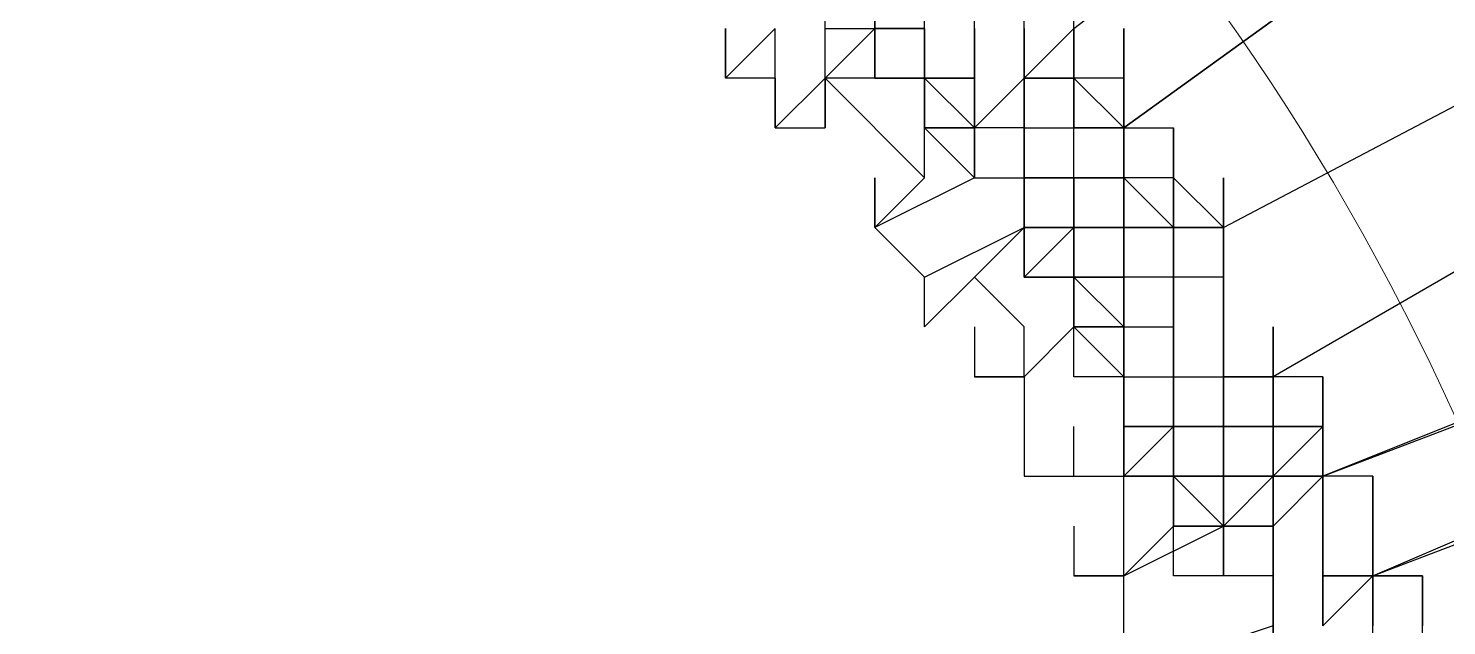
# Model space of a CAD drawing. Header units: inches. Extents: x 3324238 to 135265466, y -1036581 to 20094598.
# Drawn here: x 3353512.625 to 3353514.92, y -519253.202 to -519252.235 of the extents above; entities that cross this region are included whole.
import ezdxf

# ---------------------------------------------------------------- set-up
doc = ezdxf.new("R2010")
doc.units = ezdxf.units.IN
doc.header["$MEASUREMENT"] = 0
doc.layers.add('PDF_Geometry', color=7, linetype='Continuous')

msp = doc.modelspace()

# ---------------------------------------------------------------- linework, layer by layer
at = {"layer": 'PDF_Geometry', "color": 32, "lineweight": 13, "true_color": 0xdd6e00}
for points in [[(3353522.7765, -519332.0817), (3353522.7765, -519254.4915, 1.00015), (3353499.8943, -519254.4915)], [(3353517.2977, -519332.0817), (3353517.2977, -519254.4915, 1.002038), (3353505.3731, -519254.4915), (3353505.3731, -519332.0817)], [(3353516.8143, -519332.0817), (3353516.8143, -519254.4915, 1.000988), (3353505.8566, -519254.4915), (3353505.8566, -519332.0817)]]:
    msp.add_lwpolyline(points, format="xyb", dxfattribs=at)
at = {"layer": 'PDF_Geometry', "lineweight": 25}
for points in [[(3353515.928, -519251.1075), (3353515.928, -519251.0269), (3353515.928, -519251.1075), (3353515.928, -519251.1881), (3353515.928, -519251.2686), (3353515.928, -519251.1881), (3353515.928, -519251.2686), (3353515.928, -519251.3492), (3353515.8474, -519251.3492), (3353514.3971, -519252.3966), (3353514.3971, -519252.4772), (3353514.3971, -519252.3966), (3353514.3971, -519252.4772), (3353514.3971, -519252.5578), (3353514.3971, -519252.6384), (3353514.3971, -519252.7189), (3353514.4777, -519252.7189), (3353514.4777, -519252.7995), (3353514.4777, -519252.8801), (3353514.4777, -519252.7995)], [(3353514.3166, -519252.6384), (3353514.3971, -519252.6384), (3353514.3971, -519252.7189), (3353514.3971, -519252.6384), (3353514.3971, -519252.5578), (3353514.3971, -519252.4772), (3353514.3971, -519252.3966), (3353514.3971, -519252.3161), (3353514.3971, -519252.3966), (3353514.3971, -519252.3161), (3353514.3971, -519252.3966), (3353514.3971, -519252.3161), (3353514.3971, -519252.3966), (3353514.3971, -519252.3161), (3353514.3971, -519252.3966), (3353514.3166, -519252.3966), (3353514.3971, -519252.3966), (3353514.3971, -519252.3161), (3353514.3166, -519252.3161), (3353514.3166, -519252.2355), (3353515.6863, -519251.1881)], [(3353514.4777, -519252.4772), (3353514.4777, -519252.5578), (3353514.5583, -519252.5578), (3353514.5583, -519252.6384), (3353514.5583, -519252.5578), (3353514.4777, -519252.5578), (3353514.3971, -519252.5578), (3353514.3971, -519252.4772), (3353514.3971, -519252.5578), (3353514.3971, -519252.4772), (3353514.3971, -519252.3966), (3353515.8474, -519251.3492)], [(3353514.0748, -519252.4772), (3353513.9137, -519252.3161), (3353513.9137, -519252.2355), (3353513.9137, -519252.1549), (3353513.8331, -519252.1549), (3353513.8331, -519252.0743), (3353513.8331, -519251.9938), (3353513.8331, -519252.0743), (3353513.8331, -519252.1549), (3353513.8331, -519252.0743), (3353513.8331, -519251.9938), (3353513.8331, -519252.0743), (3353513.8331, -519251.9938), (3353513.8331, -519251.9132), (3353513.8331, -519251.8326), (3353513.7526, -519251.8326), (3353513.7526, -519251.7521), (3353513.7526, -519251.6715), (3353513.7526, -519251.7521)], [(3353516.3308, -519252.3161), (3353514.7194, -519252.9606), (3353514.7194, -519252.8801), (3353514.7194, -519252.7995), (3353514.6388, -519252.7995), (3353514.6388, -519252.8801), (3353514.6388, -519252.7995), (3353514.6388, -519252.8801), (3353514.6388, -519252.9606), (3353514.6388, -519253.0412), (3353514.6388, -519253.1218), (3353514.6388, -519253.2024), (3353514.6388, -519253.1218), (3353514.5583, -519253.1218), (3353514.5583, -519253.0412), (3353514.5583, -519252.9606), (3353514.5583, -519253.0412), (3353514.5583, -519252.9606), (3353514.4777, -519252.9606), (3353514.4777, -519252.8801), (3353514.4777, -519252.9606), (3353514.4777, -519253.0412), (3353514.4777, -519252.9606), (3353514.4777, -519252.8801), (3353514.3971, -519252.8801), (3353514.3971, -519252.7995), (3353514.4777, -519252.7995), (3353514.4777, -519252.7189), (3353514.4777, -519252.6384), (3353514.4777, -519252.7189), (3353514.4777, -519252.6384), (3353514.4777, -519252.5578), (3353514.5583, -519252.5578), (3353516.0891, -519251.7521)], [(3353516.2503, -519251.8326), (3353516.1697, -519251.9132), (3353514.6389, -519252.7995)], [(3353513.9943, -519252.3161), (3353513.9943, -519252.2355), (3353513.9943, -519252.3161), (3353513.9943, -519252.2355), (3353513.9943, -519252.1549), (3353513.9943, -519252.0743), (3353513.9943, -519252.1549), (3353513.9943, -519252.0743), (3353513.9943, -519251.9938), (3353513.9943, -519252.0743), (3353513.9943, -519252.1549), (3353513.9137, -519252.1549), (3353513.9137, -519252.0743), (3353513.9137, -519251.9938), (3353513.9137, -519252.0743), (3353513.8331, -519252.0743), (3353513.8331, -519252.1549)], [(3353513.9137, -519252.2355), (3353513.9943, -519252.2355), (3353514.0748, -519252.2355), (3353514.0748, -519252.3161), (3353514.0748, -519252.2355), (3353514.0748, -519252.3161), (3353514.0748, -519252.2355), (3353514.0748, -519252.3161), (3353514.0748, -519252.2355), (3353514.0748, -519252.1549), (3353514.0748, -519252.0743), (3353514.0748, -519251.9938), (3353514.0748, -519252.0743), (3353514.0748, -519251.9938), (3353514.0748, -519252.0743), (3353514.0748, -519252.1549), (3353514.1554, -519252.1549), (3353514.1554, -519252.0743), (3353514.1554, -519252.1549), (3353514.1554, -519252.0743)], [(3353514.1554, -519252.2355), (3353514.1554, -519252.1549), (3353514.1554, -519252.0743)], [(3353514.1554, -519252.7189), (3353514.1554, -519252.7995), (3353514.236, -519252.7995), (3353514.236, -519252.7189), (3353514.1554, -519252.6384), (3353514.0748, -519252.7189), (3353514.0748, -519252.6384), (3353513.9943, -519252.5578), (3353513.9943, -519252.4772), (3353513.9943, -519252.5578), (3353514.0748, -519252.4772), (3353514.0748, -519252.3966), (3353514.0748, -519252.3161), (3353514.0748, -519252.2355), (3353514.0748, -519252.3161), (3353514.0748, -519252.2355), (3353514.0748, -519252.3161), (3353514.0748, -519252.2355), (3353513.9943, -519252.2355), (3353513.9943, -519252.1549)], [(3353513.9943, -519252.2355), (3353513.9943, -519252.1549)], [(3353513.9943, -519252.1549), (3353513.9943, -519252.2355), (3353513.9943, -519252.3161), (3353514.0748, -519252.3161), (3353514.0748, -519252.3966), (3353514.0748, -519252.3161), (3353513.9943, -519252.3161), (3353513.9943, -519252.2355), (3353513.9943, -519252.3161), (3353514.0748, -519252.3161), (3353514.0748, -519252.2355), (3353514.0748, -519252.3161), (3353514.0748, -519252.2355), (3353514.0748, -519252.3161), (3353514.0748, -519252.2355)], [(3353513.9943, -519252.2355), (3353513.9943, -519252.1549)], [(3353514.0748, -519252.3161), (3353514.0748, -519252.3966), (3353514.0748, -519252.3161), (3353514.0748, -519252.2355), (3353514.0748, -519252.1549)], [(3353514.1554, -519252.2355), (3353514.1554, -519252.1549)], [(3353514.236, -519252.2355), (3353514.236, -519252.1549)], [(3353514.236, -519252.2355), (3353514.236, -519252.1549)], [(3353514.236, -519252.2355), (3353514.236, -519252.1549)], [(3353514.236, -519252.2355), (3353514.236, -519252.1549)], [(3353514.3166, -519252.2355), (3353514.3166, -519252.3161), (3353514.3166, -519252.2355), (3353514.3166, -519252.3161), (3353514.3166, -519252.2355), (3353514.3166, -519252.1549)], [(3353514.3166, -519252.2355), (3353514.3166, -519252.1549)], [(3353513.7526, -519252.3161), (3353513.7526, -519252.2355)], [(3353513.9943, -519252.2355), (3353513.9943, -519252.3161), (3353513.9943, -519252.2355), (3353513.9943, -519252.3161), (3353513.9137, -519252.3161), (3353513.8331, -519252.3966), (3353513.8331, -519252.3161), (3353513.7526, -519252.3161), (3353513.8331, -519252.2355)], [(3353513.7526, -519252.2355), (3353513.7526, -519252.3161)], [(3353513.7526, -519252.3161), (3353513.7526, -519252.2355)], [(3353513.7526, -519252.3161), (3353513.7526, -519252.2355)], [(3353513.8331, -519252.3161), (3353513.8331, -519252.2355)], [(3353513.8331, -519252.3161), (3353513.8331, -519252.2355)], [(3353513.9137, -519252.3161), (3353513.9943, -519252.2355)], [(3353513.9943, -519252.2355), (3353513.9943, -519252.3161), (3353513.9943, -519252.2355)], [(3353513.9943, -519252.2355), (3353513.9943, -519252.3161), (3353513.9943, -519252.2355), (3353513.9943, -519252.3161), (3353513.9943, -519252.2355)], [(3353513.9943, -519252.2355), (3353513.9943, -519252.3161), (3353514.0748, -519252.3161), (3353514.0748, -519252.3966), (3353514.0748, -519252.3161), (3353513.9943, -519252.3161), (3353513.9943, -519252.2355), (3353513.9943, -519252.3161), (3353514.0748, -519252.3161), (3353514.0748, -519252.2355), (3353514.0748, -519252.3161), (3353514.1554, -519252.3161), (3353514.1554, -519252.3966), (3353514.1554, -519252.3161), (3353514.1554, -519252.3966), (3353514.1554, -519252.4772), (3353514.236, -519252.4772), (3353514.3166, -519252.4772), (3353514.3166, -519252.5578), (3353514.3166, -519252.4772), (3353514.3166, -519252.5578), (3353514.3166, -519252.6384), (3353514.3166, -519252.5578), (3353514.3971, -519252.5578), (3353514.3971, -519252.4772), (3353514.3971, -519252.3966), (3353514.3971, -519252.4772), (3353514.3971, -519252.5578), (3353514.3971, -519252.4772), (3353514.3971, -519252.5578), (3353514.3971, -519252.6384), (3353514.3166, -519252.6384), (3353514.3166, -519252.7189), (3353514.3166, -519252.6384), (3353514.3166, -519252.5578), (3353514.236, -519252.6384), (3353514.236, -519252.5578), (3353514.3166, -519252.5578), (3353514.3166, -519252.6384), (3353514.3166, -519252.5578), (3353514.3166, -519252.6384), (3353514.3166, -519252.7189), (3353514.3166, -519252.6384), (3353514.3166, -519252.5578), (3353514.3166, -519252.4772), (3353514.236, -519252.4772), (3353514.236, -519252.3966), (3353514.236, -519252.3161), (3353514.236, -519252.3966), (3353514.236, -519252.3161), (3353514.236, -519252.3966), (3353514.236, -519252.3161), (3353514.236, -519252.2355)], [(3353513.9943, -519252.2355), (3353514.0748, -519252.2355)], [(3353514.0748, -519252.2355), (3353514.0748, -519252.3161), (3353514.0748, -519252.2355)], [(3353514.0748, -519252.3161), (3353514.0748, -519252.2355)], [(3353514.0748, -519252.3161), (3353514.0748, -519252.2355)], [(3353514.0748, -519252.3161), (3353514.0748, -519252.2355)], [(3353514.0748, -519252.3161), (3353514.0748, -519252.2355)], [(3353514.1554, -519252.2355), (3353514.1554, -519252.3161), (3353514.1554, -519252.3966), (3353514.1554, -519252.3161), (3353514.1554, -519252.3966), (3353514.1554, -519252.3161), (3353514.1554, -519252.2355), (3353514.1554, -519252.3161), (3353514.1554, -519252.3966), (3353514.0748, -519252.3966), (3353514.0748, -519252.3161), (3353514.1554, -519252.3161), (3353514.1554, -519252.2355)], [(3353514.0748, -519252.2355), (3353514.0748, -519252.3161), (3353514.0748, -519252.3966), (3353514.0748, -519252.3161), (3353514.0748, -519252.3966), (3353514.0748, -519252.3161), (3353514.0748, -519252.3966), (3353514.0748, -519252.3161), (3353514.0748, -519252.3966), (3353514.1554, -519252.3966), (3353514.236, -519252.3161), (3353514.236, -519252.2355), (3353514.236, -519252.3161), (3353514.236, -519252.2355)], [(3353514.1554, -519252.2355), (3353514.1554, -519252.3161), (3353514.1554, -519252.2355), (3353514.1554, -519252.3161), (3353514.1554, -519252.2355), (3353514.1554, -519252.3161), (3353514.1554, -519252.2355), (3353514.1554, -519252.3161), (3353514.1554, -519252.2355), (3353514.1554, -519252.3161), (3353514.0748, -519252.3161), (3353514.0748, -519252.3966), (3353514.1554, -519252.3966), (3353514.0748, -519252.3161), (3353514.0748, -519252.2355)], [(3353514.0748, -519252.2355), (3353514.0748, -519252.3161)], [(3353514.0748, -519252.3161), (3353514.0748, -519252.2355)], [(3353514.0748, -519252.3161), (3353514.0748, -519252.2355)], [(3353514.0748, -519252.3161), (3353514.0748, -519252.2355)], [(3353514.0748, -519252.3161), (3353514.0748, -519252.2355)], [(3353514.0749, -519252.3161), (3353514.0749, -519252.2355)], [(3353514.0749, -519252.3161), (3353514.0749, -519252.2355)], [(3353514.236, -519252.7995), (3353514.3166, -519252.7189), (3353514.3166, -519252.6384), (3353514.3166, -519252.5578), (3353514.3166, -519252.6384), (3353514.3166, -519252.5578), (3353514.236, -519252.5578), (3353514.3166, -519252.5578), (3353514.3166, -519252.6384), (3353514.3971, -519252.6384), (3353514.3971, -519252.5578), (3353514.3971, -519252.4772), (3353514.3971, -519252.3966), (3353514.3166, -519252.3161), (3353514.236, -519252.3161), (3353514.236, -519252.2355), (3353514.236, -519252.3161), (3353514.236, -519252.3966), (3353514.236, -519252.3161), (3353514.236, -519252.3966), (3353514.1554, -519252.3966), (3353514.1554, -519252.3161), (3353514.1554, -519252.3966), (3353514.1554, -519252.3161), (3353514.1554, -519252.2355), (3353514.1554, -519252.3161), (3353514.1554, -519252.2355)], [(3353514.1554, -519252.2355), (3353514.1554, -519252.3161), (3353514.1554, -519252.2355)], [(3353514.1554, -519252.2355), (3353514.1554, -519252.3161), (3353514.1554, -519252.3966), (3353514.1554, -519252.3161), (3353514.1554, -519252.3966), (3353514.1554, -519252.3161), (3353514.1554, -519252.3966), (3353514.1554, -519252.3161), (3353514.1554, -519252.2355), (3353514.1554, -519252.3161), (3353514.1554, -519252.2355)], [(3353514.1554, -519252.4772), (3353514.236, -519252.4772), (3353514.236, -519252.3966), (3353514.236, -519252.3161), (3353514.236, -519252.2355)], [(3353514.1554, -519252.2355), (3353514.1554, -519252.3161), (3353514.1554, -519252.2355)], [(3353514.1554, -519252.3161), (3353514.1554, -519252.2355)], [(3353514.1554, -519252.3161), (3353514.1554, -519252.2355)], [(3353514.236, -519252.2355), (3353514.236, -519252.3161), (3353514.236, -519252.2355), (3353514.236, -519252.3161), (3353514.3166, -519252.3161), (3353514.3166, -519252.2355), (3353514.3166, -519252.3161), (3353514.3166, -519252.2355), (3353514.3166, -519252.3161), (3353514.3166, -519252.3966), (3353514.3166, -519252.3161), (3353514.3166, -519252.2355)], [(3353514.236, -519252.3161), (3353514.3166, -519252.2355), (3353514.236, -519252.3161)], [(3353514.236, -519252.2355), (3353514.236, -519252.3161), (3353514.236, -519252.2355), (3353514.236, -519252.3161), (3353514.236, -519252.2355)], [(3353514.236, -519252.3161), (3353514.236, -519252.2355)], [(3353514.3166, -519252.3161), (3353514.3166, -519252.2355)], [(3353514.3971, -519252.5578), (3353514.3971, -519252.6384), (3353514.3971, -519252.7189), (3353514.3971, -519252.6384), (3353514.3971, -519252.7189), (3353514.3971, -519252.7995), (3353514.3971, -519252.8801), (3353514.4777, -519252.8801), (3353514.4777, -519252.9606), (3353514.5583, -519252.9606), (3353514.4777, -519252.9606), (3353514.4777, -519252.8801), (3353514.4777, -519252.9606), (3353514.4777, -519252.8801), (3353514.4777, -519252.9606), (3353514.5583, -519252.9606), (3353514.5583, -519253.0412), (3353514.5583, -519252.9606), (3353514.5583, -519252.8801), (3353514.5583, -519252.7995), (3353514.5583, -519252.7189), (3353514.5583, -519252.6384), (3353514.5583, -519252.5578), (3353514.5583, -519252.4772), (3353514.5583, -519252.5578), (3353514.5583, -519252.6384), (3353514.4777, -519252.6384), (3353514.4777, -519252.5578), (3353514.4777, -519252.4772), (3353514.4777, -519252.5578), (3353514.4777, -519252.4772), (3353514.4777, -519252.3966), (3353514.4777, -519252.4772), (3353514.4777, -519252.5578), (3353514.4777, -519252.4772), (3353514.3971, -519252.4772), (3353514.3971, -519252.3966), (3353514.3971, -519252.4772), (3353514.3166, -519252.4772), (3353514.3166, -519252.3966), (3353514.3166, -519252.3161), (3353514.3166, -519252.2355)], [(3353514.3166, -519252.3161), (3353514.3166, -519252.2355)], [(3353513.8331, -519252.3966), (3353513.8331, -519252.3161)], [(3353513.8331, -519252.3161), (3353513.8331, -519252.3966), (3353513.9137, -519252.3966), (3353513.9137, -519252.3161)], [(3353513.8331, -519252.3966), (3353513.8331, -519252.3161)], [(3353513.9137, -519252.3966), (3353513.9137, -519252.3161)], [(3353513.9137, -519252.3161), (3353513.9137, -519252.3966)], [(3353514.236, -519252.3161), (3353514.236, -519252.3966), (3353514.236, -519252.3161), (3353514.236, -519252.3966), (3353514.236, -519252.3161), (3353514.1554, -519252.3966), (3353514.1554, -519252.4772), (3353513.9943, -519252.5578)], [(3353514.0749, -519252.3161), (3353513.9943, -519252.3161)], [(3353514.1554, -519252.3161), (3353514.0748, -519252.3161)], [(3353514.0748, -519252.3966), (3353514.0748, -519252.3161)], [(3353514.0748, -519252.3966), (3353514.1554, -519252.4772), (3353514.1554, -519252.3966), (3353514.1554, -519252.3161), (3353514.1554, -519252.3966), (3353514.1554, -519252.3161), (3353514.1554, -519252.3966)], [(3353514.0748, -519252.3966), (3353514.0748, -519252.3161)], [(3353514.0748, -519252.3966), (3353514.0748, -519252.3161)], [(3353514.0748, -519252.3161), (3353514.0748, -519252.3966)], [(3353514.0748, -519252.3966), (3353514.0748, -519252.3161)], [(3353514.0748, -519252.3161), (3353514.1554, -519252.3161)], [(3353514.1554, -519252.3161), (3353514.0748, -519252.3161)], [(3353514.1554, -519252.3966), (3353514.1554, -519252.3161)], [(3353514.1554, -519252.3966), (3353514.1554, -519252.3161)], [(3353514.1554, -519252.3966), (3353514.1554, -519252.3161)], [(3353514.1554, -519252.3966), (3353514.1554, -519252.3161)], [(3353514.1554, -519252.3966), (3353514.1554, -519252.3161)], [(3353514.1554, -519252.3966), (3353514.1554, -519252.3161)], [(3353514.1554, -519252.3966), (3353514.1554, -519252.3161)], [(3353514.1554, -519252.4772), (3353514.1554, -519252.3966), (3353514.1554, -519252.3161), (3353514.1554, -519252.3966)], [(3353514.3166, -519252.3161), (3353514.236, -519252.3161)], [(3353514.3166, -519252.4772), (3353514.3166, -519252.3966), (3353514.3166, -519252.3161)], [(3353514.3166, -519252.3966), (3353514.3166, -519252.3161)], [(3353514.3971, -519252.3966), (3353514.3971, -519252.3161)], [(3353514.3971, -519252.3966), (3353514.3971, -519252.4772), (3353514.3971, -519252.3966), (3353514.3971, -519252.3161)], [(3353514.3971, -519252.3161), (3353514.3971, -519252.3966), (3353514.3971, -519252.4772), (3353514.3971, -519252.5578), (3353514.3971, -519252.4772), (3353514.3971, -519252.5578), (3353514.3971, -519252.4772), (3353514.3971, -519252.5578), (3353514.3971, -519252.6384), (3353514.3971, -519252.5578), (3353514.3971, -519252.4772), (3353514.3971, -519252.3966)], [(3353514.3971, -519252.3966), (3353514.3971, -519252.3161)], [(3353514.3971, -519252.3966), (3353514.3971, -519252.3161)], [(3353514.5583, -519253.0412), (3353514.5583, -519252.9606), (3353514.5583, -519253.0412), (3353514.5583, -519252.9606), (3353514.5583, -519253.0412), (3353514.5583, -519253.1218), (3353514.5583, -519253.0412), (3353514.5583, -519252.9606), (3353514.5583, -519252.8801), (3353514.5583, -519252.9606), (3353514.5583, -519252.8801), (3353514.5583, -519252.7995), (3353514.5583, -519252.7189), (3353514.5583, -519252.7995), (3353514.5583, -519252.8801), (3353514.5583, -519252.9606), (3353514.5583, -519252.8801), (3353514.5583, -519252.9606), (3353514.5583, -519252.8801), (3353514.5583, -519252.9606), (3353514.5583, -519252.8801), (3353514.5583, -519252.7995), (3353514.5583, -519252.8801), (3353514.5583, -519252.9606), (3353514.5583, -519252.8801), (3353514.5583, -519252.9606), (3353514.5583, -519252.8801), (3353514.5583, -519252.7995), (3353514.5583, -519252.8801), (3353514.6388, -519252.8801), (3353514.6388, -519252.9606), (3353514.7194, -519252.9606), (3353516.4114, -519252.3161)], [(3353514.0748, -519252.3966), (3353514.1554, -519252.3966)], [(3353514.1554, -519252.3966), (3353514.0748, -519252.3966)], [(3353514.236, -519252.3966), (3353514.3166, -519252.3966)], [(3353514.236, -519252.3966), (3353514.3166, -519252.3966)], [(3353514.236, -519252.4772), (3353514.236, -519252.3966)], [(3353514.4777, -519252.6384), (3353514.3971, -519252.6384), (3353514.3971, -519252.5578), (3353514.3971, -519252.6384), (3353514.3166, -519252.6384), (3353514.3166, -519252.5578), (3353514.3166, -519252.4772), (3353514.3971, -519252.4772), (3353514.3971, -519252.3966), (3353514.3971, -519252.4772), (3353514.3971, -519252.5578), (3353514.3971, -519252.4772), (3353514.3971, -519252.3966), (3353514.4777, -519252.3966), (3353514.4777, -519252.4772), (3353514.4777, -519252.5578), (3353514.4777, -519252.4772), (3353514.4777, -519252.5578), (3353514.3971, -519252.5578), (3353514.4777, -519252.5578), (3353514.4777, -519252.4772), (3353514.4777, -519252.3966), (3353514.4777, -519252.4772), (3353514.4777, -519252.5578), (3353514.4777, -519252.4772), (3353514.4777, -519252.5578), (3353514.4777, -519252.6384), (3353514.4777, -519252.7189), (3353514.4777, -519252.6384), (3353514.4777, -519252.7189), (3353514.4777, -519252.7995), (3353514.4777, -519252.7189), (3353514.4777, -519252.6384), (3353514.4777, -519252.5578), (3353514.4777, -519252.4772)], [(3353514.3166, -519252.5578), (3353514.3166, -519252.4772), (3353514.3166, -519252.3966)], [(3353514.3166, -519252.4772), (3353514.3166, -519252.3966)], [(3353514.3166, -519252.4772), (3353514.3166, -519252.3966)], [(3353514.3971, -519252.4772), (3353514.3971, -519252.3966)], [(3353514.3971, -519252.4772), (3353514.3971, -519252.3966)], [(3353514.3971, -519252.4772), (3353514.3971, -519252.3966)], [(3353514.3971, -519252.4772), (3353514.3971, -519252.3966)], [(3353514.3971, -519252.4772), (3353514.3971, -519252.3966), (3353514.3971, -519252.4772)], [(3353514.4777, -519252.4772), (3353514.4777, -519252.3966)], [(3353514.4777, -519252.4772), (3353514.4777, -519252.3966)], [(3353514.4777, -519252.4772), (3353514.4777, -519252.3966)], [(3353514.8, -519253.1218), (3353516.492, -519252.3966), (3353516.492, -519252.4772)], [(3353513.9943, -519252.5578), (3353513.9943, -519252.4772)], [(3353513.9943, -519252.5578), (3353513.9943, -519252.4772)], [(3353514.1554, -519252.6384), (3353514.236, -519252.5578), (3353514.3166, -519252.5578), (3353514.3166, -519252.6384), (3353514.3166, -519252.7189), (3353514.3166, -519252.6384), (3353514.3166, -519252.5578), (3353514.3166, -519252.4772), (3353514.3166, -519252.5578), (3353514.3166, -519252.4772), (3353514.3166, -519252.5578), (3353514.3166, -519252.4772), (3353514.236, -519252.4772), (3353514.236, -519252.5578), (3353514.236, -519252.4772)], [(3353514.4777, -519252.4772), (3353514.3971, -519252.4772), (3353514.3971, -519252.5578), (3353514.3971, -519252.6384), (3353514.3166, -519252.6384), (3353514.3166, -519252.5578), (3353514.236, -519252.5578), (3353514.236, -519252.6384), (3353514.3166, -519252.6384), (3353514.3166, -519252.5578), (3353514.3971, -519252.5578)], [(3353514.236, -519252.5578), (3353514.236, -519252.4772)], [(3353514.3166, -519252.5578), (3353514.3166, -519252.4772)], [(3353514.3166, -519252.5578), (3353514.3166, -519252.4772)], [(3353514.3166, -519252.5578), (3353514.3166, -519252.4772)], [(3353514.3971, -519252.5578), (3353514.3971, -519252.4772)], [(3353514.4777, -519252.4772), (3353514.3971, -519252.4772)], [(3353514.3971, -519252.5578), (3353514.3971, -519252.4772)], [(3353514.3971, -519252.5578), (3353514.3971, -519252.4772)], [(3353514.4777, -519252.5578), (3353514.4777, -519252.4772)], [(3353514.4777, -519252.5578), (3353514.4777, -519252.4772)], [(3353514.4777, -519252.5578), (3353514.4777, -519252.4772)], [(3353514.4777, -519252.5578), (3353514.4777, -519252.4772)], [(3353514.4777, -519252.5578), (3353514.4777, -519252.4772)], [(3353514.4777, -519252.5578), (3353514.4777, -519252.4772)], [(3353514.4777, -519252.5578), (3353514.4777, -519252.4772)], [(3353514.4777, -519252.5578), (3353514.4777, -519252.4772)], [(3353514.4777, -519252.5578), (3353514.4777, -519252.4772)], [(3353514.4777, -519252.5578), (3353514.4777, -519252.4772)], [(3353514.4777, -519252.5578), (3353514.4777, -519252.4772)], [(3353514.4777, -519252.5578), (3353514.4777, -519252.4772)], [(3353514.8, -519253.1218), (3353516.492, -519252.4772)], [(3353514.0749, -519252.6383), (3353514.236, -519252.5578)], [(3353514.3166, -519253.0412), (3353514.3166, -519253.1218), (3353514.3971, -519253.1218), (3353514.3971, -519252.9606), (3353514.4777, -519252.9606), (3353514.4777, -519252.8801), (3353514.4777, -519252.9606), (3353514.3971, -519252.9606), (3353514.3971, -519252.8801), (3353514.3971, -519252.7995), (3353514.3971, -519252.7189), (3353514.3971, -519252.7995), (3353514.3166, -519252.7995), (3353514.3166, -519252.7189), (3353514.3166, -519252.6384), (3353514.3166, -519252.5578), (3353514.3166, -519252.6384), (3353514.236, -519252.6384)], [(3353514.3166, -519252.6383), (3353514.3166, -519252.7189), (3353514.3166, -519252.6384), (3353514.3166, -519252.7189), (3353514.3166, -519252.6384), (3353514.3971, -519252.7189), (3353514.3971, -519252.6384), (3353514.3971, -519252.5578), (3353514.3166, -519252.5578), (3353514.3971, -519252.5578), (3353514.3971, -519252.6384), (3353514.3971, -519252.7189), (3353514.4777, -519252.7189), (3353514.4777, -519252.7995), (3353514.4777, -519252.7189), (3353514.4777, -519252.7995), (3353514.4777, -519252.8801), (3353514.4777, -519252.9606), (3353514.4777, -519252.8801), (3353514.4777, -519252.9606), (3353514.4777, -519252.8801), (3353514.4777, -519252.7995), (3353514.5583, -519252.7995), (3353514.6388, -519252.7995), (3353514.6388, -519252.7189), (3353514.6388, -519252.7995), (3353514.6388, -519252.8801), (3353514.6388, -519252.9606), (3353514.6388, -519252.8801), (3353514.6388, -519252.9606), (3353514.6388, -519253.0412), (3353514.6388, -519253.1218), (3353514.6388, -519253.0412), (3353514.7194, -519252.9606), (3353514.7194, -519252.8801), (3353514.7194, -519252.9606), (3353514.7194, -519252.8801), (3353514.7194, -519252.9606), (3353514.7194, -519252.8801), (3353514.7194, -519252.7995), (3353514.7194, -519252.8801), (3353514.7194, -519252.9606), (3353514.7194, -519252.8801), (3353514.7194, -519252.9606), (3353514.7194, -519253.0412), (3353514.7194, -519253.1218), (3353514.7194, -519253.2024), (3353514.7194, -519253.1218), (3353514.7194, -519253.2024)], [(3353514.3166, -519252.6383), (3353514.3166, -519252.5578)], [(3353514.3166, -519252.6383), (3353514.3166, -519252.5578)], [(3353514.3166, -519252.7189), (3353514.3166, -519252.6384), (3353514.3166, -519252.5578), (3353514.3166, -519252.6384), (3353514.3166, -519252.7189), (3353514.3166, -519252.6384), (3353514.3166, -519252.7189), (3353514.3971, -519252.7995), (3353514.4777, -519252.7995), (3353514.4777, -519252.8801), (3353514.4777, -519252.9606), (3353514.4777, -519253.0412), (3353514.4777, -519252.9606), (3353514.4777, -519253.0412), (3353514.5583, -519253.0412), (3353514.5583, -519252.9606), (3353514.5583, -519253.0412), (3353514.5583, -519252.9606), (3353514.4777, -519252.9606), (3353514.5583, -519253.0412), (3353514.6388, -519253.0412), (3353514.6388, -519253.1218), (3353514.6388, -519253.2024)], [(3353514.4777, -519252.5578), (3353514.3971, -519252.5578)], [(3353514.3971, -519252.5578), (3353514.4777, -519252.5578)], [(3353514.3971, -519252.6383), (3353514.3971, -519252.5578)], [(3353514.4777, -519252.6384), (3353514.4777, -519252.5578), (3353514.4777, -519252.6384)], [(3353514.5583, -519252.5578), (3353514.5583, -519252.6384), (3353514.4777, -519252.6384)], [(3353514.5583, -519253.1218), (3353514.5583, -519253.0412), (3353514.5583, -519252.9606), (3353514.5583, -519253.0412), (3353514.5583, -519253.1218), (3353514.4777, -519253.1218), (3353514.4777, -519253.0412), (3353514.5583, -519253.0412), (3353514.5583, -519252.9606), (3353514.4777, -519252.9606), (3353514.4777, -519252.8801), (3353514.5583, -519252.8801), (3353514.6388, -519252.8801), (3353514.6388, -519252.9606), (3353514.6388, -519252.8801), (3353514.6388, -519252.9606), (3353514.5583, -519252.9606), (3353514.5583, -519252.8801), (3353514.5583, -519252.9606), (3353514.5583, -519252.8801), (3353514.5583, -519252.7995), (3353514.5583, -519252.7189), (3353514.5583, -519252.6384), (3353514.5583, -519252.5578), (3353514.5583, -519252.6384), (3353514.5583, -519252.5578), (3353514.5583, -519252.6384), (3353514.5583, -519252.7189), (3353514.5583, -519252.6384), (3353514.5583, -519252.7189), (3353514.5583, -519252.7995), (3353514.5583, -519252.7189), (3353514.5583, -519252.7995), (3353514.5583, -519252.8801), (3353514.4777, -519252.8801), (3353514.4777, -519252.7995), (3353514.4777, -519252.7189), (3353514.4777, -519252.6383)], [(3353514.4777, -519252.6384), (3353514.4777, -519252.5578)], [(3353514.4777, -519252.5578), (3353514.5583, -519252.5578)], [(3353514.5583, -519252.6383), (3353514.5583, -519252.5578)], [(3353514.5583, -519252.6383), (3353514.5583, -519252.5578)], [(3353514.5583, -519252.6384), (3353514.5583, -519252.5578)], [(3353514.5583, -519252.6384), (3353514.5583, -519252.5578)], [(3353514.5583, -519252.6384), (3353514.5583, -519252.5578)], [(3353514.3971, -519252.6383), (3353514.3166, -519252.6383)], [(3353514.3166, -519252.6384), (3353514.3971, -519252.6384), (3353514.3166, -519252.6384)], [(3353514.3971, -519252.7189), (3353514.3971, -519252.6383)], [(3353514.3971, -519252.7189), (3353514.3971, -519252.6383)], [(3353514.3971, -519252.7189), (3353514.3971, -519252.6383)], [(3353514.3971, -519252.7189), (3353514.3971, -519252.6383)], [(3353514.4777, -519252.6384), (3353514.3971, -519252.6384), (3353514.3971, -519252.7189)], [(3353514.3971, -519252.7189), (3353514.3971, -519252.6384)], [(3353514.5583, -519252.6383), (3353514.4777, -519252.6383)], [(3353514.4777, -519252.7995), (3353514.4777, -519252.7189), (3353514.4777, -519252.6383)], [(3353514.4777, -519252.7189), (3353514.4777, -519252.6384)], [(3353514.4777, -519252.7189), (3353514.4777, -519252.6384)], [(3353514.4777, -519252.6384), (3353514.4777, -519252.7189), (3353514.4777, -519252.6384)], [(3353514.4777, -519252.7995), (3353514.4777, -519252.7189), (3353514.4777, -519252.6384)], [(3353514.4777, -519252.7189), (3353514.4777, -519252.6384)], [(3353514.5583, -519252.7189), (3353514.5583, -519252.7995), (3353514.5583, -519252.7189), (3353514.5583, -519252.6383)], [(3353514.5583, -519252.7189), (3353514.5583, -519252.6383)], [(3353514.5583, -519252.6384), (3353514.5583, -519252.7189), (3353514.5583, -519252.7995), (3353514.5583, -519252.8801), (3353514.5583, -519252.7995), (3353514.5583, -519252.7189), (3353514.5583, -519252.7995), (3353514.5583, -519252.8801), (3353514.5583, -519252.7995), (3353514.6388, -519252.7995), (3353514.6388, -519252.7189), (3353514.6388, -519252.7995), (3353514.6388, -519252.8801), (3353514.7194, -519252.8801), (3353514.7194, -519252.7995), (3353514.7194, -519252.8801)], [(3353514.5583, -519252.7189), (3353514.5583, -519252.6384)], [(3353514.5583, -519252.7189), (3353514.5583, -519252.6384)], [(3353514.5583, -519252.7189), (3353514.5583, -519252.6384)], [(3353514.5583, -519252.7189), (3353514.5583, -519252.6384)], [(3353514.5583, -519252.6384), (3353514.5583, -519252.7189), (3353514.5583, -519252.6384)], [(3353514.3971, -519252.7189), (3353514.3166, -519252.7189), (3353514.3971, -519252.7189)], [(3353514.6388, -519252.7189), (3353514.6388, -519252.7995), (3353514.6388, -519252.8801), (3353514.6388, -519252.9606), (3353514.5583, -519252.9606), (3353514.4777, -519252.9606), (3353514.4777, -519252.8801), (3353514.4777, -519252.9606), (3353514.4777, -519252.8801), (3353514.4777, -519252.7995)], [(3353514.4777, -519252.7995), (3353514.4777, -519252.7189)], [(3353514.4777, -519252.7995), (3353514.4777, -519252.7189)], [(3353514.4777, -519252.7995), (3353514.4777, -519252.7189)], [(3353514.4777, -519252.8801), (3353514.4777, -519252.7995), (3353514.4777, -519252.7189)], [(3353514.5583, -519252.7995), (3353514.5583, -519252.7189)], [(3353514.5583, -519252.7189), (3353514.5583, -519252.7995)], [(3353514.5583, -519252.7995), (3353514.5583, -519252.7189)], [(3353514.6388, -519252.7995), (3353514.6388, -519252.7189)], [(3353514.7194, -519253.0412), (3353514.7194, -519252.9606), (3353514.6388, -519252.9606), (3353514.6388, -519253.0412), (3353514.6388, -519252.9606), (3353514.6388, -519252.8801), (3353514.6388, -519252.9606), (3353514.6388, -519252.8801), (3353514.6388, -519252.7995), (3353514.6388, -519252.8801), (3353514.6388, -519252.7995), (3353514.6388, -519252.8801), (3353514.6388, -519252.7995), (3353514.6388, -519252.8801), (3353514.6388, -519252.9606), (3353514.6388, -519252.8801), (3353514.6388, -519252.9606), (3353514.6388, -519252.8801), (3353514.6388, -519252.7995), (3353514.6388, -519252.8801), (3353514.6388, -519252.7995), (3353514.6388, -519252.8801), (3353514.6388, -519252.9606), (3353514.7194, -519252.8801), (3353514.6388, -519252.8801), (3353514.6388, -519252.7995), (3353514.6388, -519252.7189)], [(3353514.6389, -519252.7995), (3353514.6389, -519252.7189)], [(3353514.236, -519252.7995), (3353514.1554, -519252.7995)], [(3353514.236, -519252.7995), (3353514.236, -519252.8801), (3353514.236, -519252.9606), (3353514.3166, -519252.9606), (3353514.3166, -519252.8801)], [(3353514.6388, -519253.2024), (3353514.6388, -519253.1218), (3353514.6388, -519253.2024), (3353514.6388, -519253.1218), (3353514.6388, -519253.2024), (3353514.6388, -519253.1218), (3353514.6388, -519253.2024), (3353514.6388, -519253.1218), (3353514.6388, -519253.0412), (3353514.6388, -519252.9606), (3353514.6388, -519252.8801), (3353514.6388, -519252.7995), (3353514.6388, -519252.8801), (3353514.6388, -519252.7995), (3353514.6388, -519252.8801), (3353514.6388, -519252.7995), (3353514.6388, -519252.8801), (3353514.6388, -519252.7995), (3353514.6388, -519252.8801), (3353514.6388, -519252.9606), (3353514.6388, -519252.8801), (3353514.6388, -519252.9606), (3353514.6388, -519252.8801), (3353514.6388, -519252.9606), (3353514.6388, -519253.0412), (3353514.6388, -519252.9606), (3353514.6388, -519253.0412), (3353514.6388, -519252.9606), (3353514.5583, -519253.0412), (3353514.4777, -519253.0412), (3353514.3971, -519253.1218)], [(3353514.4777, -519252.8801), (3353514.4777, -519252.7995)], [(3353514.4777, -519252.8801), (3353514.4777, -519252.7995)], [(3353514.4777, -519252.8801), (3353514.4777, -519252.7995)], [(3353514.4777, -519252.8801), (3353514.4777, -519252.7995)], [(3353514.4777, -519252.8801), (3353514.4777, -519252.7995)], [(3353514.5583, -519252.9606), (3353514.5583, -519252.8801), (3353514.5583, -519252.7995), (3353514.5583, -519252.8801), (3353514.5583, -519252.7995), (3353514.5583, -519252.8801), (3353514.5583, -519252.9606), (3353514.5583, -519252.8801), (3353514.4777, -519252.8801), (3353514.4777, -519252.7995), (3353514.4777, -519252.8801), (3353514.4777, -519252.7995)], [(3353514.4777, -519252.8801), (3353514.4777, -519252.7995)], [(3353514.4777, -519252.8801), (3353514.4777, -519252.7995)], [(3353514.4777, -519253.0412), (3353514.4777, -519252.9606), (3353514.4777, -519252.8801), (3353514.4777, -519252.7995)], [(3353514.5583, -519252.8801), (3353514.5583, -519252.7995)], [(3353514.5583, -519252.8801), (3353514.5583, -519252.7995)], [(3353514.6388, -519252.8801), (3353514.6388, -519252.7995), (3353514.5583, -519252.7995)], [(3353514.6389, -519252.8801), (3353514.6389, -519252.7995)], [(3353514.6389, -519252.8801), (3353514.6389, -519252.7995)], [(3353514.3971, -519252.8801), (3353514.3971, -519252.9606), (3353514.3971, -519252.8801), (3353514.4777, -519252.8801)], [(3353514.3971, -519252.8801), (3353514.3971, -519252.9606), (3353514.3971, -519252.8801)], [(3353514.4777, -519252.8801), (3353514.5583, -519252.8801)], [(3353514.6388, -519253.1218), (3353514.5583, -519253.1218), (3353514.5583, -519253.0412), (3353514.5583, -519252.9606), (3353514.5583, -519253.0412), (3353514.5583, -519252.9606), (3353514.5583, -519253.0412), (3353514.4777, -519253.0412), (3353514.4777, -519252.9606), (3353514.4777, -519252.8801)], [(3353514.5583, -519252.8801), (3353514.4777, -519252.8801), (3353514.5583, -519252.8801)], [(3353514.4777, -519252.9606), (3353514.4777, -519252.8801)], [(3353514.5583, -519252.9606), (3353514.5583, -519253.0412), (3353514.5583, -519252.9606), (3353514.5583, -519252.8801)], [(3353514.5583, -519252.9606), (3353514.5583, -519252.8801), (3353514.5583, -519252.9606)], [(3353514.5583, -519253.0412), (3353514.5583, -519252.9606), (3353514.5583, -519252.8801)], [(3353514.5583, -519252.9606), (3353514.5583, -519252.8801)], [(3353514.6388, -519252.8801), (3353514.5583, -519252.8801)], [(3353514.5583, -519253.0412), (3353514.5583, -519252.9606), (3353514.5583, -519252.8801)], [(3353514.6388, -519253.0412), (3353514.6388, -519252.9606), (3353514.7194, -519252.8801), (3353514.6388, -519252.9606), (3353514.6388, -519252.8801), (3353514.6388, -519252.9606), (3353514.6388, -519252.8801), (3353514.6388, -519252.9606), (3353514.6388, -519252.8801), (3353514.6388, -519252.9606), (3353514.6388, -519252.8801), (3353514.6388, -519252.9606), (3353514.7194, -519252.9606), (3353514.7194, -519252.8801), (3353514.7194, -519252.9606), (3353514.7194, -519253.0412), (3353514.7194, -519253.1218), (3353514.7194, -519253.0412), (3353514.7194, -519253.1218), (3353514.7194, -519253.2024)], [(3353514.6389, -519252.9606), (3353514.6389, -519252.8801)], [(3353514.7194, -519252.9606), (3353514.7194, -519252.8801)], [(3353514.7194, -519252.9606), (3353514.7194, -519252.8801)], [(3353514.7194, -519253.2024), (3353514.7194, -519253.1218), (3353514.7194, -519253.2024), (3353514.7194, -519253.1218), (3353514.7194, -519253.2024), (3353514.7194, -519253.1218), (3353514.7194, -519253.0412), (3353514.7194, -519252.9606), (3353514.7194, -519252.8801), (3353514.7194, -519252.9606), (3353514.7194, -519252.8801), (3353514.7194, -519252.9606), (3353514.7194, -519253.0412), (3353514.7194, -519253.1218), (3353514.7194, -519253.0412), (3353514.7194, -519253.1218), (3353514.8, -519253.1218), (3353514.8, -519253.2024)], [(3353514.7194, -519253.0412), (3353514.7194, -519252.9606), (3353514.7194, -519252.8801)], [(3353514.3166, -519252.9606), (3353514.3971, -519252.9606)], [(3353514.5583, -519252.9606), (3353514.4777, -519252.9606)], [(3353514.4777, -519252.9606), (3353514.5583, -519252.9606)], [(3353514.4777, -519253.0412), (3353514.4777, -519252.9606)], [(3353514.5583, -519252.9606), (3353514.6388, -519252.9606), (3353514.5583, -519252.9606)], [(3353514.5583, -519252.9606), (3353514.6388, -519252.9606), (3353514.5583, -519252.9606)], [(3353514.5583, -519253.0412), (3353514.5583, -519252.9606)], [(3353514.8, -519253.2024), (3353514.8, -519253.1218), (3353514.8, -519253.0412), (3353514.8, -519252.9606), (3353514.7194, -519252.9606), (3353514.6388, -519252.9606), (3353514.6388, -519253.0412), (3353514.6388, -519253.1218), (3353514.6388, -519253.2024)], [(3353514.6389, -519253.0412), (3353514.6389, -519252.9606)], [(3353514.6389, -519253.0412), (3353514.6389, -519252.9606)], [(3353514.8, -519253.2024), (3353514.8, -519253.1218), (3353514.8, -519253.0412), (3353514.8, -519252.9606), (3353514.8, -519253.0412), (3353514.8, -519253.1218), (3353514.7194, -519253.1218), (3353514.7194, -519253.2024), (3353514.7194, -519253.1218), (3353514.7194, -519253.2024), (3353514.7194, -519253.1218)], [(3353514.7194, -519253.0412), (3353514.7194, -519253.1218), (3353514.7194, -519253.2024), (3353514.7194, -519253.1218), (3353514.7194, -519253.0412), (3353514.7194, -519252.9606)], [(3353514.8, -519253.0412), (3353514.8, -519252.9606)], [(3353514.8, -519253.0412), (3353514.8, -519252.9606)], [(3353514.8, -519252.9606), (3353514.8, -519253.0412)], [(3353514.8, -519253.0412), (3353514.8, -519252.9606)], [(3353514.3971, -519253.1218), (3353514.3971, -519253.0412)], [(3353514.3971, -519253.1218), (3353514.5583, -519253.0412)], [(3353514.6388, -519253.0412), (3353514.5583, -519253.0412), (3353514.6388, -519253.0412)], [(3353514.6388, -519253.1218), (3353514.6388, -519253.0412)], [(3353514.6388, -519253.1218), (3353514.6388, -519253.0412)], [(3353514.7194, -519253.2023), (3353514.7194, -519253.1218), (3353514.7194, -519253.0412)], [(3353514.7194, -519253.1218), (3353514.7194, -519253.0412)], [(3353514.8, -519253.1218), (3353514.8, -519253.0412)], [(3353514.8, -519253.1218), (3353514.8, -519253.0412)], [(3353514.8, -519253.0412), (3353514.8, -519253.1218)], [(3353514.8, -519253.1218), (3353514.8, -519253.0412)], [(3353514.8, -519253.1218), (3353514.8, -519253.0412)], [(3353514.8, -519253.1218), (3353514.8, -519253.0412)], [(3353514.8, -519253.1218), (3353514.8, -519253.0412)], [(3353514.8, -519253.1218), (3353514.8, -519253.0412)], [(3353514.6388, -519253.1218), (3353514.6388, -519253.2024), (3353514.3971, -519253.2829), (3353514.3971, -519253.2024), (3353514.3971, -519253.1218), (3353514.3166, -519253.1218)], [(3353514.6388, -519253.2829), (3353514.6388, -519253.2024), (3353514.6388, -519253.2829), (3353514.6388, -519253.2024), (3353514.6388, -519253.2829), (3353514.6388, -519253.3635), (3353514.6388, -519253.2829), (3353514.6388, -519253.3635), (3353514.6388, -519253.4441), (3353514.7194, -519253.4441), (3353514.7194, -519253.3635), (3353514.7194, -519253.2829), (3353514.7194, -519253.3635), (3353514.8, -519253.3635), (3353514.8, -519253.2829), (3353514.8806, -519253.2829), (3353514.8806, -519253.2024), (3353514.8806, -519253.1218), (3353514.8806, -519253.2024)], [(3353514.6388, -519253.2024), (3353514.6388, -519253.1218), (3353514.6388, -519253.2024)], [(3353514.6388, -519253.2023), (3353514.6388, -519253.1218)], [(3353514.6389, -519253.1218), (3353514.6389, -519253.2023)], [(3353514.7194, -519253.2024), (3353514.8, -519253.1218), (3353514.8, -519253.2024)], [(3353514.8, -519253.1218), (3353514.8806, -519253.1218), (3353514.8, -519253.1218)], [(3353514.8, -519253.2024), (3353514.8, -519253.1218), (3353514.8, -519253.2024), (3353514.8, -519253.1218), (3353514.8, -519253.2024)], [(3353514.8, -519253.2829), (3353514.8, -519253.2024), (3353514.8, -519253.1218)], [(3353514.8806, -519253.1218), (3353514.8806, -519253.2024), (3353514.8806, -519253.1218)], [(3353514.8806, -519253.2024), (3353514.8806, -519253.1218)]]:
    msp.add_lwpolyline(points, dxfattribs=at)
for points in [[(3353513.9943, -519252.2355), (3353513.9943, -519252.3161)], [(3353514.0748, -519252.3161), (3353514.0748, -519252.3966), (3353514.0748, -519252.3161), (3353514.0748, -519252.2355)], [(3353514.3166, -519252.2355), (3353514.3166, -519252.3161)], [(3353514.3166, -519252.2355), (3353514.3166, -519252.3161)], [(3353514.3971, -519252.3161), (3353514.3971, -519252.3966), (3353514.3971, -519252.3161), (3353514.3971, -519252.2355)], [(3353514.0748, -519252.3161), (3353514.0748, -519252.3966)], [(3353514.0748, -519252.3966), (3353514.0748, -519252.3161)], [(3353514.0748, -519252.3161), (3353514.0748, -519252.3966)], [(3353514.236, -519252.3161), (3353514.236, -519252.3966)], [(3353514.3166, -519252.3161), (3353514.3166, -519252.3966)], [(3353514.236, -519252.3966), (3353514.236, -519252.4772), (3353514.236, -519252.5578), (3353514.236, -519252.4772), (3353514.236, -519252.5578), (3353514.236, -519252.4772)], [(3353514.236, -519252.3966), (3353514.236, -519252.4772)], [(3353514.3971, -519252.4772), (3353514.3971, -519252.3966), (3353514.3971, -519252.4772), (3353514.3971, -519252.5578), (3353514.3971, -519252.6384), (3353514.3971, -519252.5578), (3353514.3971, -519252.6384), (3353514.3971, -519252.5578), (3353514.3971, -519252.6384), (3353514.3971, -519252.5578), (3353514.4777, -519252.5578), (3353514.4777, -519252.4772), (3353514.4777, -519252.5578), (3353514.5583, -519252.5578), (3353514.4777, -519252.4772), (3353514.4777, -519252.3966), (3353514.4777, -519252.4772), (3353514.4777, -519252.5578)], [(3353514.3971, -519252.3966), (3353514.3971, -519252.4772)], [(3353514.5583, -519252.4772), (3353514.5583, -519252.5578)], [(3353514.3166, -519252.5578), (3353514.236, -519252.5578), (3353514.236, -519252.6384), (3353514.236, -519252.5578)], [(3353514.3166, -519252.5578), (3353514.3166, -519252.6384)], [(3353514.3971, -519252.5578), (3353514.3971, -519252.6384)], [(3353514.4777, -519252.5578), (3353514.4777, -519252.6384)], [(3353514.3971, -519252.6384), (3353514.3971, -519252.7189)], [(3353514.3971, -519252.6384), (3353514.3971, -519252.7189)], [(3353514.4777, -519252.6384), (3353514.4777, -519252.7189)], [(3353514.4777, -519252.6384), (3353514.4777, -519252.7189)], [(3353514.4777, -519252.7189), (3353514.4777, -519252.7995)], [(3353514.3971, -519252.8801), (3353514.3971, -519252.9606), (3353514.3971, -519252.8801), (3353514.3971, -519252.7995)], [(3353514.3971, -519252.7995), (3353514.3971, -519252.8801)], [(3353514.4777, -519252.7995), (3353514.4777, -519252.8801), (3353514.4777, -519252.9606), (3353514.4777, -519253.0412), (3353514.4777, -519252.9606), (3353514.4777, -519252.8801)], [(3353514.4777, -519252.7995), (3353514.4777, -519252.8801)], [(3353514.3971, -519252.8801), (3353514.4777, -519252.8801), (3353514.3971, -519252.9606)], [(3353514.5583, -519252.8801), (3353514.5583, -519252.9606)], [(3353514.6388, -519252.8801), (3353514.6388, -519252.9606), (3353514.6388, -519253.0412), (3353514.6388, -519252.9606)], [(3353514.7194, -519252.8801), (3353514.7194, -519252.9606)], [(3353514.8, -519252.9606), (3353514.8, -519253.0412)], [(3353514.7194, -519253.0412), (3353514.7194, -519253.1218)], [(3353514.7194, -519253.0412), (3353514.7194, -519253.1218)], [(3353514.8, -519253.0412), (3353514.8, -519253.1218)], [(3353514.8, -519253.0412), (3353514.8, -519253.1218)], [(3353514.7194, -519253.2024), (3353514.7194, -519253.1218)]]:
    msp.add_lwpolyline(points, close=True, dxfattribs=at)
at = {"layer": 'PDF_Geometry', "color": 32, "lineweight": 13, "true_color": 0xdd6e00}
for centre, radius, start, end in [((3353511.3354, -519254.4835), 11.9246, 359.96181, 180.03819), ((3353511.3354, -519254.4915), 7.4126, 0, 180), ((3353511.3354, -519254.4915), 6.9291, 0, 180), ((3353511.3354, -519254.4915), 4.4314, 0, 180), ((3353511.3354, -519254.4915), 3.948, 0, 180)]:
    msp.add_arc(centre, radius, start, end, dxfattribs=at)

doc.saveas('drawing.dxf')
